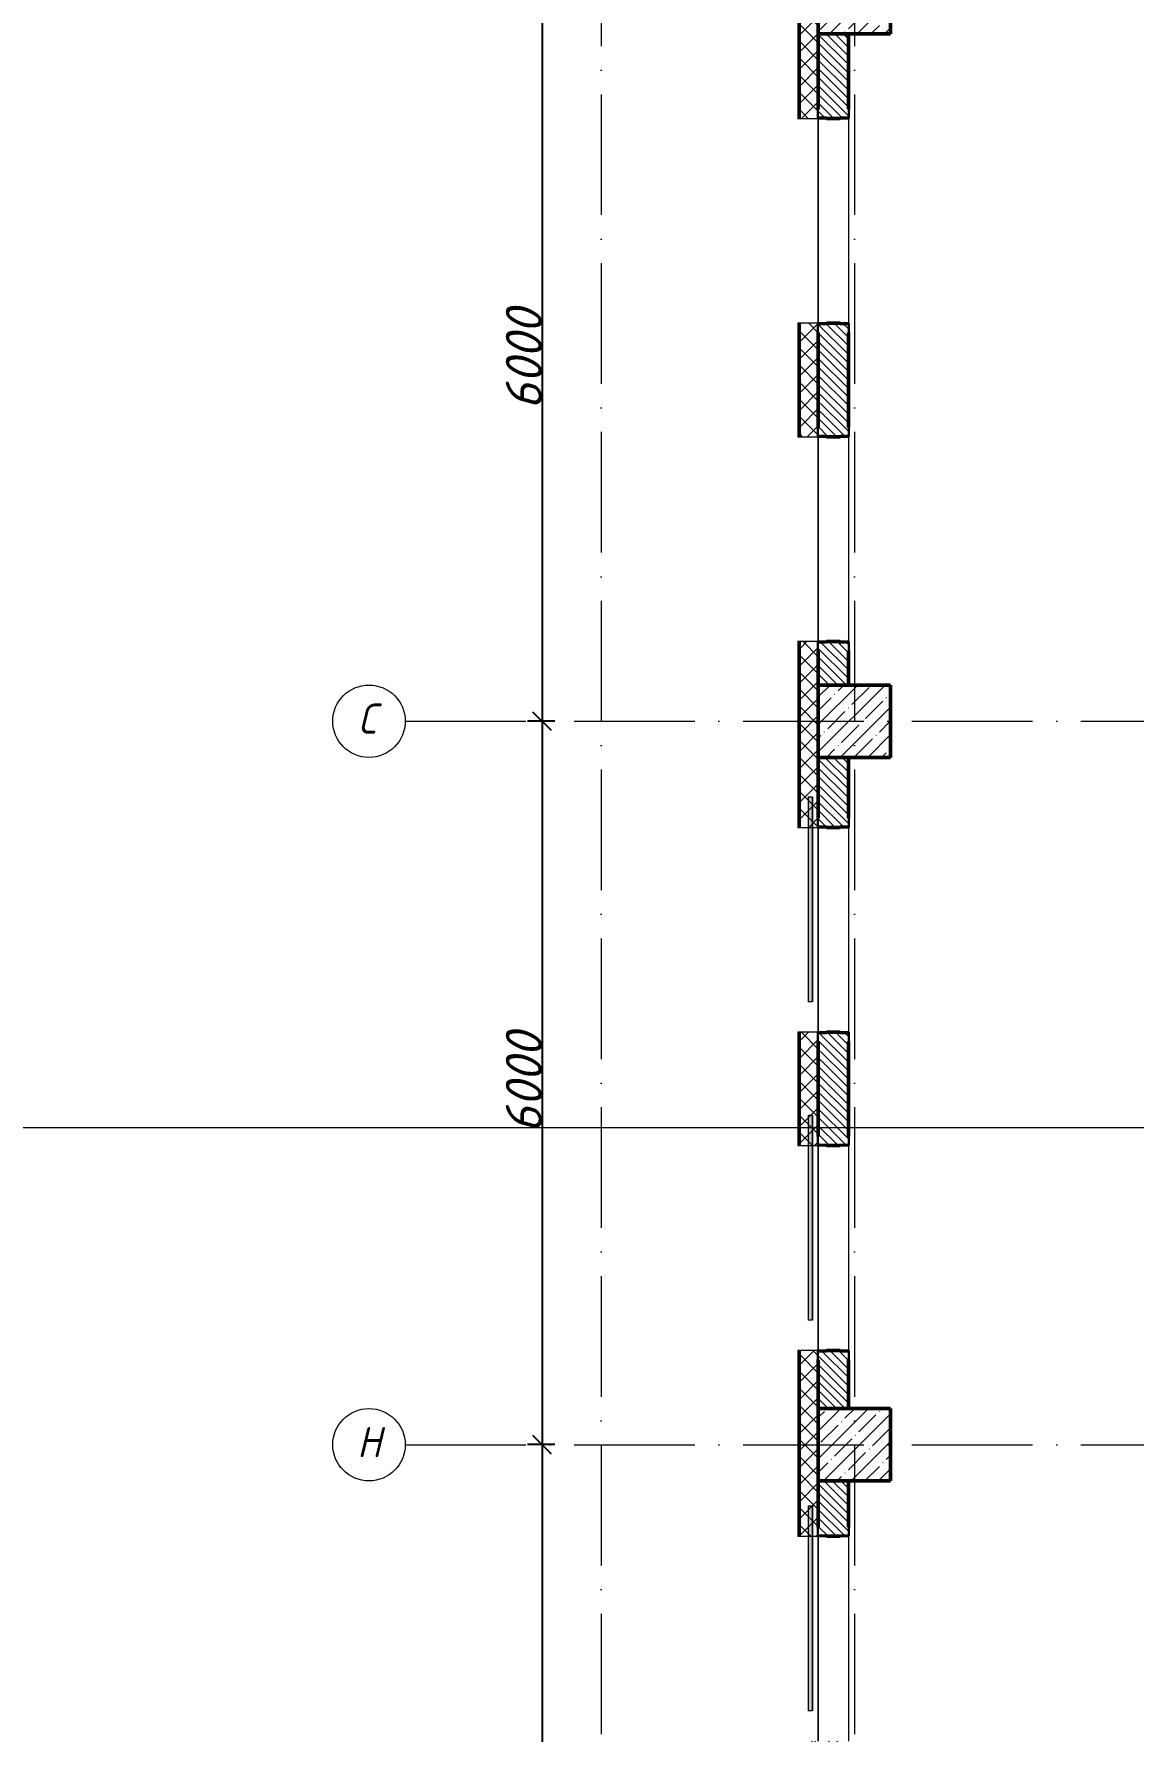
# Model space of a CAD drawing. Header units: millimetres. Extents: x -537608 to 253996, y -217170 to 186033.
# Drawn here: x -120398 to -111289, y -34432 to -20357 of the extents above; entities that cross this region are included whole.
import ezdxf

# ---------------------------------------------------------------- set-up
doc = ezdxf.new("R2010")
doc.units = ezdxf.units.MM
doc.linetypes.add('50_200_ШТРИХ_1Т_ш5_п1_п1_', pattern=[1400, 1000, -200, 0, -200])
for name, color, linetype, lineweight in [('A-____-____-DIMS', 7, 'Continuous', 9), ('A-GENM-____-MCUT', 7, 'Continuous', 25), ('A-GENM-____-OTLN-1', 7, 'Continuous', 25), ('A-GLAZ-____-OTLN', 7, 'Continuous', 9), ('A-WALL-____-MCUT-2', 7, 'Continuous', 50), ('A-WALL-____-MCUT-3', 7, 'Continuous', 9), ('A-WALL-____-OTLN', 7, 'Continuous', 9), ('A-WALL-____-PATT-1', 7, 'Continuous', 9), ('A-WALL-FNSH-MCUT-1', 7, 'Continuous', 9), ('S-COLS-____-MCUT', 7, 'Continuous', 50), ('S-COLS-____-OTLN', 7, 'Continuous', 9), ('S-GRID-____-IDEN', 7, 'Continuous', 9), ('S-GRID-____-OTLN-1', 7, '50_200_ШТРИХ_1Т_ш5_п1_п1_', 9)]:
    doc.layers.add(name, color=color, linetype=linetype, lineweight=lineweight)
doc.layers.add('A-GLAZ-____-OTLN-1', color=7, linetype='Continuous', lineweight=9, true_color=0xc0c0c0)
doc.layers.add('G-____-____-SYMB-1', color=9, linetype='Continuous', lineweight=9, true_color=0x808080)
doc.styles.add('ISOCPEUR_I', font='isocpeui.ttf', dxfattribs={"height": 300})
doc.dimstyles.new('ISO-2_5_0_9К_БОЛЬШОЙ_ОСИ', dxfattribs={"dimscale": 304.8, "dimtxt": 248.995294, "dimasz": 0.492126, "dimexe": 0.393701, "dimexo": 0, "dimgap": 0, "dimtad": 1, "dimdec": 0, "dimzin": 0, "dimdsep": 46, "dimtxsty": 'ISOCPEUR_I', "dimblk1": 'OBLIQUE', "dimblk2": 'OBLIQUE', "dimsah": 1, "dimcen": 0.09, "dimdle": 0.393701, "dimazin": 0, "dimtfac": 1, "dimtdec": 4, "dimtix": 1, "dimtmove": 0, "dimatfit": 3, "dimfxl": 1, "dimtvp": 1, "dimtolj": 1, "dimtzin": 0, "dimarcsym": 2})
pattern_1 = [(135, (-184647.673, -56738.29), (-35.35534, -35.35534), [])]

# ---------------------------------------------------------------- blocks, each defined once
blk = doc.blocks.new('BSC_Колонна _Прямоугольная - 600х600-V9-АР1_План отверстий 2 этажа в осях 1-64_А-ГГ')
at = {"layer": 'S-COLS-____-OTLN'}
h = blk.add_hatch(dxfattribs=at)
h.set_pattern_fill('FP_37', color=256, style=0, pattern_type=2)
h.set_pattern_definition([(315, (-36681.04, 71050), (114.04925, 114.04925), []), (315, (-36681.04, 70935.95), (114.04925, 114.04925), [201.613, -40.323, 3.353, -36.97])])
h.paths.add_polyline_path([(-300, 300), (-300, -300), (300, -300), (300, 300)], flags=0)
at = {"layer": 'S-COLS-____-MCUT'}
for p, q in [((300, 300), (-300, 300)), ((-300, 300), (-300, -300)), ((300, -300), (300, 300)), ((-300, -300), (300, -300))]:
    blk.add_line(p, q, dxfattribs=at)
blk = doc.blocks.new('BSC_Колонна _Прямоугольная - 600х600-V10-АР1_План отверстий 2 этажа в осях 1-64_А-ГГ')
at = {"layer": 'S-COLS-____-OTLN'}
h = blk.add_hatch(dxfattribs=at)
h.set_pattern_fill('FP_38', color=256, style=0, pattern_type=2)
h.set_pattern_definition([(45, (-71050, -30681.04), (-114.04925, 114.04925), []), (45, (-70935.95, -30681.04), (-114.04925, 114.04925), [201.613, -40.323, 3.353, -36.97])])
h.paths.add_polyline_path([(-300, -300), (300, -300), (300, 300), (-300, 300)], flags=0)
at = {"layer": 'S-COLS-____-MCUT'}
for p, q in [((300, 300), (-300, 300)), ((-300, 300), (-300, -300)), ((300, -300), (300, 300)), ((-300, -300), (300, -300))]:
    blk.add_line(p, q, dxfattribs=at)
blk = doc.blocks.new('BSC_Колонна _Прямоугольная - 600х600-V11-АР1_План отверстий 2 этажа в осях 1-64_А-ГГ')
at = {"layer": 'S-COLS-____-OTLN'}
h = blk.add_hatch(dxfattribs=at)
h.set_pattern_fill('FP_39', color=256, style=0, pattern_type=2)
h.set_pattern_definition([(45, (-71050, -24681.04), (-114.04925, 114.04925), []), (45, (-70935.95, -24681.04), (-114.04925, 114.04925), [201.613, -40.323, 3.353, -36.97])])
h.paths.add_polyline_path([(-300, -300), (300, -300), (300, 300), (-300, 300), (-300, 135)], flags=0)
at = {"layer": 'S-COLS-____-MCUT'}
for p, q in [((300, 300), (-300, 300)), ((-300, 300), (-300, -300)), ((300, -300), (300, 300)), ((-300, -300), (300, -300))]:
    blk.add_line(p, q, dxfattribs=at)
blk = doc.blocks.new('Фахверк_СКБ_Уголок - 250_2700-27497298-АР1_План отверстий 2 этажа в осях 1-64_А-ГГ')
at = {"layer": 'A-GENM-____-MCUT'}
for p, q in [((200, 181), (125, 181)), ((125, 181), (125, 106)), ((131, 106), (131, 175)), ((131, 175), (200, 175)), ((200, 175), (200, 181)), ((125, 106), (131, 106)), ((131, -6), (125, -6)), ((125, -6), (125, -81)), ((125, -81), (200, -81)), ((131, -75), (131, -6)), ((200, -75), (131, -75)), ((200, -81), (200, -75))]:
    blk.add_line(p, q, dxfattribs=at)
blk = doc.blocks.new('Отлив_СКБ - Отлив витража_СФТК-31883956-АР1_План отверстий 2 этажа в осях 1-64_А-ГГ')
at = {"layer": 'A-GLAZ-____-OTLN-1'}
for points in [[(0, 3), (0, 2), (1700, 3), (1700, 37), (0, 37)], [(0, 2), (0, 0), (1700, 0), (1700, 2)]]:
    blk.add_hatch(color=256, dxfattribs=at).paths.add_polyline_path(points, flags=0)
at = {"layer": 'A-GLAZ-____-OTLN'}
for p, q in [((0, 3), (0, 37)), ((1700, 37), (0, 37)), ((0, 2), (1700, 2)), ((1700, 37), (1700, 3)), ((1700, 0), (0, 0))]:
    blk.add_line(p, q, dxfattribs=at)
blk = doc.blocks.new('Ось сетки - Круг_Ø6_00__ISO-2_5_0_9K_-25732049-АР1_План отверстий 2 этажа в осях 1-64_А-ГГ')
at = {"layer": 'S-GRID-____-IDEN'}
blk.add_circle((0, 0), 3, dxfattribs=at)
blk = doc.blocks.new('_Oblique')
at = {"color": 0, "linetype": 'ByBlock', "lineweight": -2}
blk.add_line((-0.5, -0.5), (0.5, 0.5), dxfattribs=at)
blk = doc.blocks.new('*D2472')
at = {"layer": 'A-____-____-DIMS', "color": 0, "lineweight": -2, "transparency": 16777216}
for p, q in [((-116187, -19937), (-116187, -26177)), ((-116081, -20057), (-116307, -20057)), ((-116081, -26057), (-116307, -26057))]:
    blk.add_line(p, q, dxfattribs=at)
at = {"layer": 'Defpoints', "color": 0, "transparency": 16777216}
for p in [(-116081, -20057), (-116187, -26057), (-116081, -26057)]:
    blk.add_point(p, dxfattribs=at)
at = {"layer": 'A-____-____-DIMS', "color": 0, "lineweight": -2, "transparency": 16777216, "xscale": 150, "yscale": 150, "zscale": 150}
for p, rotation in [((-116187, -20057), 90), ((-116187, -26057), 270)]:
    blk.add_blockref('_Oblique', p, dxfattribs=dict(at, rotation=rotation))
at = {"layer": 'A-____-____-DIMS', "color": 0, "transparency": 16777216, "insert": (-116337, -23057), "char_height": 300, "width": 758.48, "attachment_point": 5, "rotation": 90, "style": 'ISOCPEUR_I'}
blk.add_mtext('\\A1;6000', dxfattribs=at)
blk = doc.blocks.new('*D2473')
at = {"layer": 'A-____-____-DIMS', "color": 0, "lineweight": -2, "transparency": 16777216}
for p, q in [((-116187, -25937), (-116187, -32177)), ((-116081, -26057), (-116307, -26057)), ((-116081, -32057), (-116307, -32057))]:
    blk.add_line(p, q, dxfattribs=at)
at = {"layer": 'Defpoints', "color": 0, "transparency": 16777216}
for p in [(-116081, -26057), (-116187, -32057), (-116081, -32057)]:
    blk.add_point(p, dxfattribs=at)
at = {"layer": 'A-____-____-DIMS', "color": 0, "lineweight": -2, "transparency": 16777216, "xscale": 150, "yscale": 150, "zscale": 150}
for p, rotation in [((-116187, -26057), 90), ((-116187, -32057), 270)]:
    blk.add_blockref('_Oblique', p, dxfattribs=dict(at, rotation=rotation))
at = {"layer": 'A-____-____-DIMS', "color": 0, "transparency": 16777216, "insert": (-116337, -29057), "char_height": 300, "width": 758.48, "attachment_point": 5, "rotation": 90, "style": 'ISOCPEUR_I'}
blk.add_mtext('\\A1;6000', dxfattribs=at)
blk = doc.blocks.new('*D2474')
at = {"layer": 'A-____-____-DIMS', "color": 0, "lineweight": -2, "transparency": 16777216}
for p, q in [((-116187, -31937), (-116187, -38177)), ((-116081, -32057), (-116307, -32057)), ((-116081, -38057), (-116307, -38057))]:
    blk.add_line(p, q, dxfattribs=at)
at = {"layer": 'Defpoints', "color": 0, "transparency": 16777216}
for p in [(-116081, -32057), (-116187, -38057), (-116081, -38057)]:
    blk.add_point(p, dxfattribs=at)
at = {"layer": 'A-____-____-DIMS', "color": 0, "lineweight": -2, "transparency": 16777216, "xscale": 150, "yscale": 150, "zscale": 150}
for p, rotation in [((-116187, -32057), 90), ((-116187, -38057), 270)]:
    blk.add_blockref('_Oblique', p, dxfattribs=dict(at, rotation=rotation))
at = {"layer": 'A-____-____-DIMS', "color": 0, "transparency": 16777216, "insert": (-116337, -35057), "char_height": 300, "width": 758.48, "attachment_point": 5, "rotation": 90, "style": 'ISOCPEUR_I'}
blk.add_mtext('\\A1;6000', dxfattribs=at)

msp = doc.modelspace()

# ---------------------------------------------------------------- hatches: boundary and pattern name
at = {"layer": 'A-WALL-____-PATT-1'}
h = msp.add_hatch(dxfattribs=at)
h.set_pattern_fill('FP_1', color=256, style=0, pattern_type=2)
h.set_pattern_definition([(45, (-184647.67, -56738.29), (-70.71068, 70.71068), []), (135, (-184647.67, -56738.29), (-70.71068, -70.71068), [])])
h.paths.add_polyline_path([(-114047.6725, -44407.2474), (-113897.6725, -44407.2474), (-113897.6725, -43112.2474), (-113903.6725, -43112.2474), (-113903.6725, -43037.2474), (-114047.6725, -43037.2474)], flags=0)
h.paths.add_polyline_path([(-113903.6725, -41337.2474), (-113903.6725, -41262.2474), (-113897.6725, -41262.2474), (-113897.6725, -40472.2474), (-113903.6725, -40472.2474), (-113903.6725, -40397.2474), (-114047.6725, -40397.2474), (-114047.6725, -41337.2474), (-113962.7906, -41337.2474)], flags=0)
h.paths.add_polyline_path([(-113962.7906, -38697.2474), (-113903.6725, -38697.2474), (-113903.6725, -38622.2474), (-113897.6725, -38622.2474), (-113897.6725, -37232.2474), (-113903.6725, -37232.2474), (-113903.6725, -37157.2474), (-114047.6725, -37157.2474), (-114047.6725, -38697.2474)], flags=0)
h.paths.add_polyline_path([(-113903.6725, -35457.2474), (-113903.6725, -35382.2474), (-113897.6725, -35382.2474), (-113897.6725, -34592.2474), (-113903.6725, -34592.2474), (-113903.6725, -34517.2474), (-114047.6725, -34517.2474), (-114047.6725, -35457.2474), (-113962.7906, -35457.2474)], flags=0)
h.paths.add_polyline_path([(-113962.7906, -32817.2474), (-113903.6725, -32817.2474), (-113903.6725, -32742.2474), (-113897.6725, -32742.2474), (-113897.6725, -31352.2474), (-113903.6725, -31352.2474), (-113903.6725, -31277.2474), (-114047.6725, -31277.2474), (-114047.6725, -32817.2474)], flags=0)
h.paths.add_polyline_path([(-113962.7906, -29577.2474), (-113903.6725, -29577.2474), (-113903.6725, -29502.2474), (-113897.6725, -29502.2474), (-113897.6725, -28712.2474), (-113903.6725, -28712.2474), (-113903.6725, -28637.2474), (-114047.6725, -28637.2474), (-114047.6725, -29577.2474)], flags=0)
h.paths.add_polyline_path([(-113903.6725, -26937.2474), (-113903.6725, -26862.2474), (-113897.6725, -26862.2474), (-113897.6725, -25472.2474), (-113903.6725, -25472.2474), (-113903.6725, -25397.2474), (-114047.6725, -25397.2474), (-114047.6725, -26937.2474), (-113962.7906, -26937.2474)], flags=0)
h.paths.add_polyline_path([(-113903.6725, -23697.2474), (-113903.6725, -23622.2474), (-113897.6725, -23622.2474), (-113897.6725, -22832.2474), (-113903.6725, -22832.2474), (-113903.6725, -22757.2474), (-114047.6725, -22757.2474), (-114047.6725, -23697.2474), (-113962.7906, -23697.2474)], flags=0)
h.paths.add_polyline_path([(-113962.7906, -21057.2474), (-113903.6725, -21057.2474), (-113903.6725, -20982.2474), (-113897.6725, -20982.2474), (-113897.6725, -19592.2474), (-113903.6725, -19592.2474), (-113903.6725, -19517.2474), (-114047.6725, -19517.2474), (-114047.6725, -21057.2474)], flags=0)
h.paths.add_polyline_path([(-113962.7906, -17817.2474), (-113903.6725, -17817.2474), (-113903.6725, -17742.2474), (-113897.6725, -17742.2474), (-113897.6725, -16952.2474), (-113903.6725, -16952.2474), (-113903.6725, -16877.2474), (-114047.6725, -16877.2474), (-114047.6725, -17817.2474)], flags=0)
h.paths.add_polyline_path([(-113903.6725, -15177.2474), (-113903.6725, -15102.2474), (-113897.6725, -15102.2474), (-113897.6725, -13657.2474), (-114047.6725, -13657.2474), (-114047.6725, -15177.2474), (-113962.7906, -15177.2474)], flags=0)
h = msp.add_hatch(dxfattribs=at)
h.set_pattern_fill('FP_6', color=256, style=0, pattern_type=2)
h.set_pattern_definition(pattern_1)
h.paths.add_polyline_path([(-113647.6725, -25757.2474), (-113647.6725, -25403.2474), (-113716.6725, -25403.2474), (-113716.6725, -25397.2474), (-113828.6725, -25397.2474), (-113828.6725, -25403.2474), (-113897.6725, -25403.2474), (-113897.6725, -25757.2474), (-113716.6725, -25757.2474)], flags=0)
h.paths.add_polyline_path([(-113828.6725, -23697.2474), (-113716.6725, -23697.2474), (-113716.6725, -23691.2474), (-113647.6725, -23691.2474), (-113647.6725, -22763.2474), (-113716.6725, -22763.2474), (-113716.6725, -22757.2474), (-113828.6725, -22757.2474), (-113828.6725, -22763.2474), (-113897.6725, -22763.2474), (-113897.6725, -23691.2474), (-113828.6725, -23691.2474)], flags=0)
h.paths.add_polyline_path([(-113716.6725, -21057.2474), (-113716.6725, -21051.2474), (-113647.6725, -21051.2474), (-113647.6725, -20357.2474), (-113897.6725, -20357.2474), (-113897.6725, -21051.2474), (-113828.6725, -21051.2474), (-113828.6725, -21057.2474)], flags=0)
h = msp.add_hatch(dxfattribs=at)
h.set_pattern_fill('FP_6', color=256, style=0, pattern_type=2)
h.set_pattern_definition(pattern_1)
h.paths.add_polyline_path([(-113828.6725, -31757.2474), (-113647.6725, -31757.2474), (-113647.6725, -31283.2474), (-113716.6725, -31283.2474), (-113716.6725, -31277.2474), (-113828.6725, -31277.2474), (-113828.6725, -31283.2474), (-113897.6725, -31283.2474), (-113897.6725, -31757.2474)], flags=0)
h.paths.add_polyline_path([(-113828.6725, -29577.2474), (-113716.6725, -29577.2474), (-113716.6725, -29571.2474), (-113647.6725, -29571.2474), (-113647.6725, -28643.2474), (-113716.6725, -28643.2474), (-113716.6725, -28637.2474), (-113828.6725, -28637.2474), (-113828.6725, -28643.2474), (-113897.6725, -28643.2474), (-113897.6725, -29571.2474), (-113828.6725, -29571.2474)], flags=0)
h.paths.add_polyline_path([(-113716.6725, -26937.2474), (-113716.6725, -26931.2474), (-113647.6725, -26931.2474), (-113647.6725, -26357.2474), (-113897.6725, -26357.2474), (-113897.6725, -26931.2474), (-113828.6725, -26931.2474), (-113828.6725, -26937.2474)], flags=0)
h = msp.add_hatch(dxfattribs=at)
h.set_pattern_fill('FP_6', color=256, style=0, pattern_type=2)
h.set_pattern_definition(pattern_1)
h.paths.add_polyline_path([(-113647.6725, -37757.2474), (-113647.6725, -37163.2474), (-113716.6725, -37163.2474), (-113716.6725, -37157.2474), (-113828.6725, -37157.2474), (-113828.6725, -37163.2474), (-113897.6725, -37163.2474), (-113897.6725, -37757.2474), (-113828.6725, -37757.2474)], flags=0)
h.paths.add_polyline_path([(-113716.6725, -35457.2474), (-113716.6725, -35451.2474), (-113647.6725, -35451.2474), (-113647.6725, -34523.2474), (-113716.6725, -34523.2474), (-113716.6725, -34517.2474), (-113828.6725, -34517.2474), (-113828.6725, -34523.2474), (-113897.6725, -34523.2474), (-113897.6725, -35451.2474), (-113828.6725, -35451.2474), (-113828.6725, -35457.2474)], flags=0)
h.paths.add_polyline_path([(-113716.6725, -32817.2474), (-113716.6725, -32811.2474), (-113647.6725, -32811.2474), (-113647.6725, -32357.2474), (-113897.6725, -32357.2474), (-113897.6725, -32811.2474), (-113828.6725, -32811.2474), (-113828.6725, -32817.2474)], flags=0)

# ---------------------------------------------------------------- linework, layer by layer
at = {"layer": 'A-WALL-____-MCUT-2'}
for p, q in [((-113897.6725, -20982.2474), (-113897.6725, -20357.2474)), ((-113897.6725, -20357.2474), (-113897.6725, -20982.2474)), ((-113647.6725, -20982.2474), (-113647.6725, -20357.2474)), ((-113828.6725, -21057.2474), (-113716.6725, -21057.2474)), ((-113716.6725, -22757.2474), (-113828.6725, -22757.2474)), ((-113897.6725, -23622.2474), (-113897.6725, -22832.2474)), ((-113897.6725, -22832.2474), (-113897.6725, -23622.2474)), ((-113647.6725, -23622.2474), (-113647.6725, -22832.2474)), ((-113828.6725, -23697.2474), (-113716.6725, -23697.2474)), ((-113897.6725, -25757.2474), (-113897.6725, -25472.2474)), ((-113897.6725, -25472.2474), (-113897.6725, -25757.2474)), ((-113716.6725, -25397.2474), (-113828.6725, -25397.2474)), ((-113647.6725, -25757.2474), (-113647.6725, -25472.2474)), ((-113897.6725, -26862.2474), (-113897.6725, -26357.2474)), ((-113897.6725, -26357.2474), (-113897.6725, -26862.2474)), ((-113647.6725, -26862.2474), (-113647.6725, -26357.2474)), ((-113828.6725, -26937.2474), (-113716.6725, -26937.2474)), ((-113897.6725, -29502.2474), (-113897.6725, -28712.2474)), ((-113897.6725, -28712.2474), (-113897.6725, -29502.2474)), ((-113716.6725, -28637.2474), (-113828.6725, -28637.2474)), ((-113647.6725, -29502.2474), (-113647.6725, -28712.2474)), ((-113828.6725, -29577.2474), (-113716.6725, -29577.2474)), ((-113897.6725, -31757.2474), (-113897.6725, -31352.2474)), ((-113897.6725, -31352.2474), (-113897.6725, -31757.2474)), ((-113716.6725, -31277.2474), (-113828.6725, -31277.2474)), ((-113647.6725, -31757.2474), (-113647.6725, -31352.2474)), ((-113897.6725, -32742.2474), (-113897.6725, -32357.2474)), ((-113897.6725, -32357.2474), (-113897.6725, -32742.2474)), ((-113647.6725, -32742.2474), (-113647.6725, -32357.2474)), ((-113828.6725, -32817.2474), (-113716.6725, -32817.2474))]:
    msp.add_line(p, q, dxfattribs=at)
at = {"layer": 'A-WALL-____-MCUT-3'}
for p, q in [((-114059.6725, -19517.2474), (-114059.6725, -21057.2474)), ((-114054.6725, -19517.2474), (-114054.6725, -21057.2474)), ((-114047.6725, -19517.2474), (-114047.6725, -21057.2474)), ((-114047.6725, -21057.2474), (-113903.6725, -21057.2474)), ((-114059.6725, -22757.2474), (-114059.6725, -23697.2474)), ((-114054.6725, -22757.2474), (-114054.6725, -23697.2474)), ((-113903.6725, -22757.2474), (-114047.6725, -22757.2474)), ((-114047.6725, -22757.2474), (-114047.6725, -23697.2474)), ((-114047.6725, -23697.2474), (-113903.6725, -23697.2474)), ((-114059.6725, -25397.2474), (-114059.6725, -26937.2474)), ((-114054.6725, -25397.2474), (-114054.6725, -26937.2474)), ((-113903.6725, -25397.2474), (-114047.6725, -25397.2474)), ((-114047.6725, -25397.2474), (-114047.6725, -26937.2474)), ((-114047.6725, -26937.2474), (-113903.6725, -26937.2474)), ((-114059.6725, -28637.2474), (-114059.6725, -29577.2474)), ((-114054.6725, -28637.2474), (-114054.6725, -29577.2474)), ((-113903.6725, -28637.2474), (-114047.6725, -28637.2474)), ((-114047.6725, -28637.2474), (-114047.6725, -29577.2474)), ((-114047.6725, -29577.2474), (-113903.6725, -29577.2474)), ((-114059.6725, -31277.2474), (-114059.6725, -32817.2474)), ((-114054.6725, -31277.2474), (-114054.6725, -32817.2474)), ((-113903.6725, -31277.2474), (-114047.6725, -31277.2474)), ((-114047.6725, -31277.2474), (-114047.6725, -32817.2474)), ((-114047.6725, -32817.2474), (-113903.6725, -32817.2474))]:
    msp.add_line(p, q, dxfattribs=at)
at = {"layer": 'A-WALL-____-OTLN'}
for p, q in [((-113897.6725, -21057.2474), (-113897.6725, -22757.2474)), ((-113897.6725, -22757.2474), (-113897.6725, -21057.2474)), ((-113647.6725, -21057.2474), (-113647.6725, -22757.2474)), ((-113897.6725, -23697.2474), (-113897.6725, -25397.2474)), ((-113897.6725, -25397.2474), (-113897.6725, -23697.2474)), ((-113647.6725, -23697.2474), (-113647.6725, -25397.2474)), ((-113897.6725, -26937.2474), (-113897.6725, -28637.2474)), ((-113897.6725, -28637.2474), (-113897.6725, -26937.2474)), ((-113647.6725, -26937.2474), (-113647.6725, -28637.2474)), ((-113897.6725, -29577.2474), (-113897.6725, -31277.2474)), ((-113897.6725, -31277.2474), (-113897.6725, -29577.2474)), ((-113647.6725, -29577.2474), (-113647.6725, -31277.2474)), ((-113897.6725, -32817.2474), (-113897.6725, -34517.2474)), ((-113897.6725, -34517.2474), (-113897.6725, -32817.2474)), ((-113647.6725, -32817.2474), (-113647.6725, -34517.2474))]:
    msp.add_line(p, q, dxfattribs=at)
at = {"layer": 'A-WALL-FNSH-MCUT-1'}
for p, q in [((-114067.6725, -19517.2474), (-114067.6725, -21057.2474)), ((-114067.6725, -21057.2474), (-114047.6725, -21057.2474)), ((-114047.6725, -22757.2474), (-114067.6725, -22757.2474)), ((-114067.6725, -22757.2474), (-114067.6725, -23697.2474)), ((-114067.6725, -23697.2474), (-114047.6725, -23697.2474)), ((-114047.6725, -25397.2474), (-114067.6725, -25397.2474)), ((-114067.6725, -25397.2474), (-114067.6725, -26937.2474)), ((-114067.6725, -26937.2474), (-114047.6725, -26937.2474)), ((-114047.6725, -28637.2474), (-114067.6725, -28637.2474)), ((-114067.6725, -28637.2474), (-114067.6725, -29577.2474)), ((-114067.6725, -29577.2474), (-114047.6725, -29577.2474)), ((-114047.6725, -31277.2474), (-114067.6725, -31277.2474)), ((-114067.6725, -31277.2474), (-114067.6725, -32817.2474)), ((-114067.6725, -32817.2474), (-114047.6725, -32817.2474))]:
    msp.add_line(p, q, dxfattribs=at)
at = {"layer": 'G-____-____-SYMB-1'}
msp.add_line((-189573.6928, -29427.2474), (-80498.6001, -29427.2474), dxfattribs=at)
at = {"layer": 'S-GRID-____-OTLN-1'}
for p, q in [((-115697.6725, -6857.3298), (-115697.6725, -61220.8957)), ((-113597.6725, -6857.3298), (-113597.6725, -61004.0561)), ((-117320.9021, -26057.2474), (-94328.8852, -26057.2474)), ((-117320.9021, -32057.2474), (-94328.8852, -32057.2474))]:
    msp.add_line(p, q, dxfattribs=at)

# ---------------------------------------------------------------- block references
at = {"layer": 'A-GENM-____-OTLN-1'}
for p, rotation in [((-113722.6725, -21182.2474), 89.99999999999991), ((-113822.6725, -22632.2474), 269.9999999999999), ((-113722.6725, -23822.2474), 89.99999999999991), ((-113822.6725, -25272.2474), 269.9999999999999), ((-113722.6725, -27062.2474), 89.99999999999991), ((-113822.6725, -28512.2474), 269.9999999999999), ((-113722.6725, -29702.2474), 89.99999999999991), ((-113822.6725, -31152.2474), 269.9999999999999), ((-113722.6725, -32942.2474), 89.99999999999991)]:
    msp.add_blockref('Фахверк_СКБ_Уголок - 250_2700-27497298-АР1_План отверстий 2 этажа в осях 1-64_А-ГГ', p, dxfattribs=dict(at, rotation=rotation))
at = {"layer": 'A-GLAZ-____-OTLN', "rotation": 90}
for p in [(-113944.1575, -28385.6377), (-113944.1575, -31025.6377), (-113944.1575, -34265.6377)]:
    msp.add_blockref('Отлив_СКБ - Отлив витража_СФТК-31883956-АР1_План отверстий 2 этажа в осях 1-64_А-ГГ', p, dxfattribs=at)
at = {"layer": 'S-COLS-____-OTLN', "rotation": 89.9999999999999}
msp.add_blockref('BSC_Колонна _Прямоугольная - 600х600-V9-АР1_План отверстий 2 этажа в осях 1-64_А-ГГ', (-113597.6725, -20057.2474), dxfattribs=at)
at = {"layer": 'S-COLS-____-OTLN'}
for name, p in [('BSC_Колонна _Прямоугольная - 600х600-V10-АР1_План отверстий 2 этажа в осях 1-64_А-ГГ', (-113597.6725, -26057.2474)), ('BSC_Колонна _Прямоугольная - 600х600-V11-АР1_План отверстий 2 этажа в осях 1-64_А-ГГ', (-113597.6725, -32057.2474))]:
    msp.add_blockref(name, p, dxfattribs=at)
at = {"layer": 'S-GRID-____-IDEN', "xscale": 99.99999999999993, "yscale": 99.99999999999993, "zscale": 99.99999999999993, "rotation": 269.9999999999995}
for p in [(-117620.9021, -26057.2474), (-117620.9021, -32057.2474)]:
    msp.add_blockref('Ось сетки - Круг_Ø6_00__ISO-2_5_0_9K_-25732049-АР1_План отверстий 2 этажа в осях 1-64_А-ГГ', p, dxfattribs=at)

# ---------------------------------------------------------------- texts
at = {"layer": 'S-GRID-____-IDEN', "char_height": 250, "attachment_point": 1, "style": 'ISOCPEUR_I'}
for s, insert, width in [('\\fISOCPEUR|b0|i1|c204|p34|;\\W.9;С', (-117709.8816, -25910.6149), 202.02525), ('\\fISOCPEUR|b0|i1|c204|p34|;\\W.9;Н', (-117718.8816, -31910.6149), 223.670812)]:
    msp.add_mtext(s, dxfattribs=dict(at, insert=insert, width=width))

# ---------------------------------------------------------------- dimensions: what is measured, and where the dimension line sits
at = {"layer": 'A-____-____-DIMS'}
for base, p1, p2, picture, middle in [((-116187.3145, -26057.2474), (-116081.2485, -20057.2474), (-116081.2485, -26057.2474), '*D2472', (-116337.3145, -23057.2474)), ((-116187.3145, -32057.2474), (-116081.2485, -26057.2474), (-116081.2485, -32057.2474), '*D2473', (-116337.3145, -29057.2474)), ((-116187.3145, -38057.2474), (-116081.2485, -32057.2474), (-116081.2485, -38057.2474), '*D2474', (-116337.3145, -35057.2474))]:
    dim = msp.add_linear_dim(base=base, p1=p1, p2=p2, angle=90, dimstyle='ISO-2_5_0_9К_БОЛЬШОЙ_ОСИ', override={"dimpost": '<>', "dimfxl": 6000}, dxfattribs=at)
    dim.commit()
    dim.dimension.update_dxf_attribs({"geometry": picture, "text_midpoint": middle})

doc.saveas('drawing.dxf')
